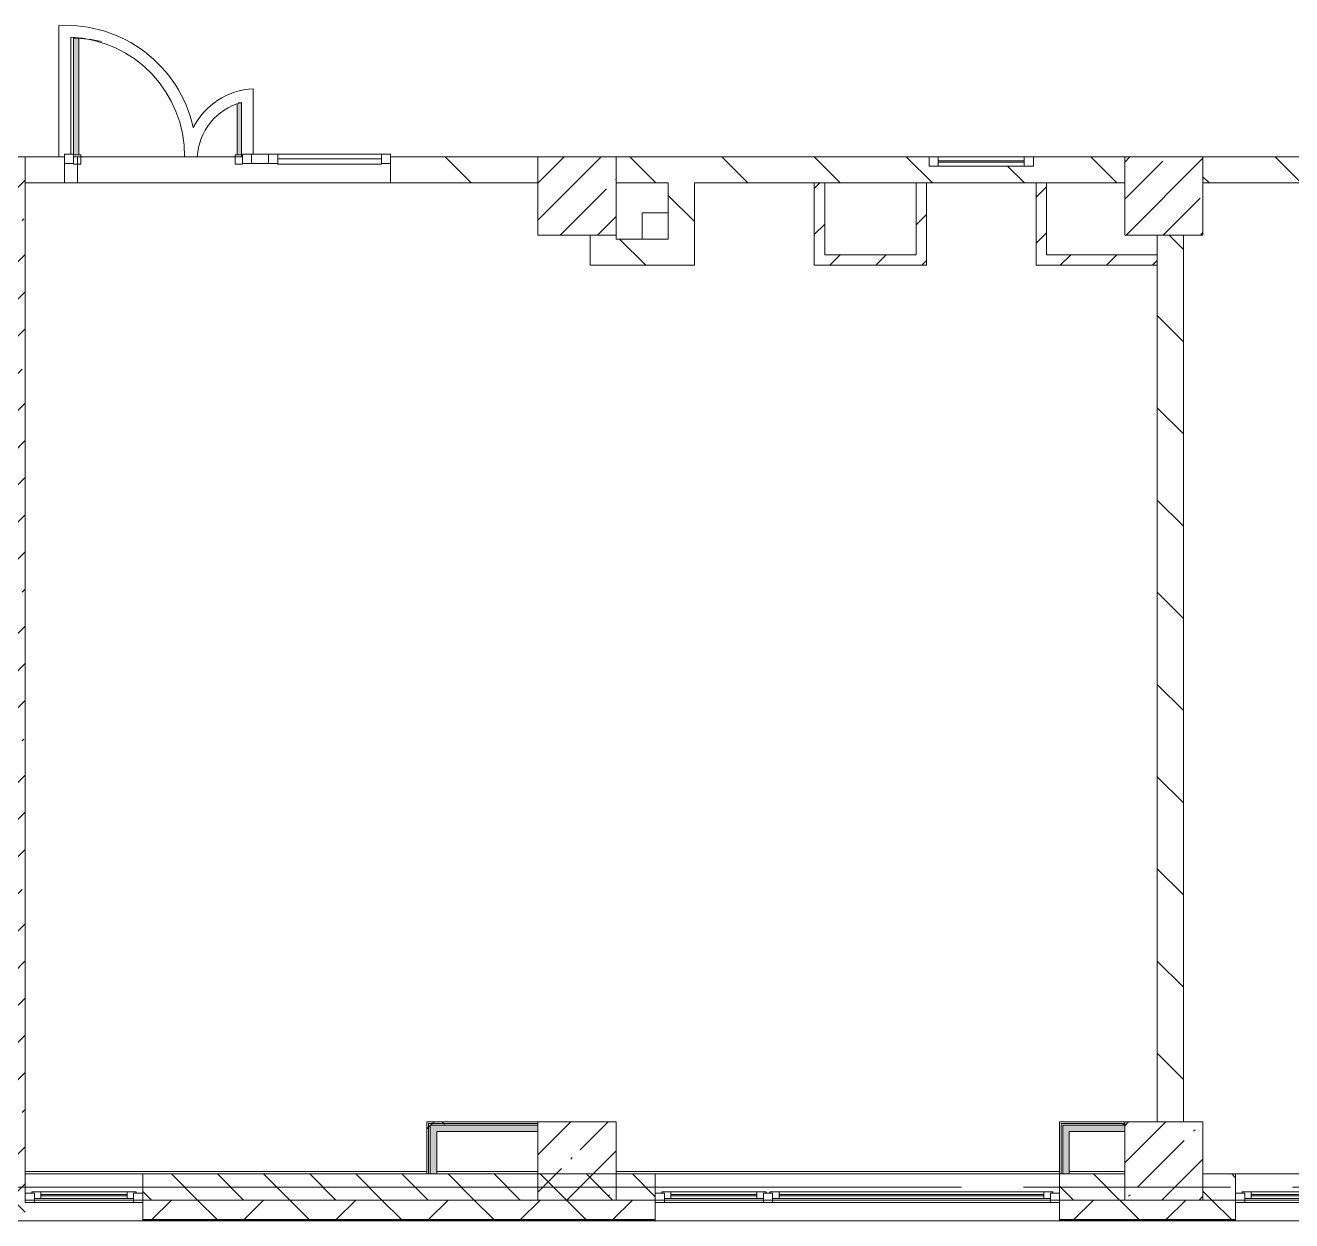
# Model space of a CAD drawing. Header units: millimetres. Extents: x 81663 to 277412, y -8553 to 29000.
# Drawn here: x 151958 to 161668, y -258 to 8909 of the extents above; entities that cross this region are included whole.
import ezdxf

# ---------------------------------------------------------------- set-up
doc = ezdxf.new("R2010")
doc.units = ezdxf.units.MM
doc.linetypes.add('Осевая', pattern=[3175, 635, -476.25, 1587.5, -476.25])
for name, color, linetype, lineweight, true_color in [('A-DETL-GENF-5', 7, 'Continuous', 5, 0xaaaaaa), ('A-DOOR-2', 7, 'Continuous', 5, 0xe2e2e2), ('A-DOOR-3', 7, 'Continuous', 5, 0xaaaaaa), ('A-FLOR-2', 7, 'Continuous', 5, 0xaaaaaa), ('I-WALL-2', 7, 'Continuous', 9, 0xe7e7e7)]:
    doc.layers.add(name, color=color, linetype=linetype, lineweight=lineweight, true_color=true_color)
for name, color, linetype, lineweight in [('A-GLAZ-2', 7, 'Continuous', 5), ('A-GLAZ-CURT-2', 7, 'Continuous', 5), ('A-GLAZ-CWMG-2', 7, 'Continuous', 5), ('A-WALL', 7, 'Continuous', 9), ('A-WALL-4', 7, 'Continuous', 5), ('I-WALL-3', 7, 'Continuous', 5), ('S-COLS-1', 7, 'Continuous', 5), ('Оси', 7, 'Continuous', 9), ('Оси-2', 7, 'Осевая', 9)]:
    doc.layers.add(name, color=color, linetype=linetype, lineweight=lineweight)
pattern_1 = [(135, (148228.23, 0), (-353.553, -353.553), [])]
pattern_2 = [(45, (148228.23, 0), (-285.123, 285.123), []), (45, (148513.35, 0), (-285.123, 285.123), [504.031, -100.806, 16.764, -84.042])]
pattern_3 = [(45, (148228.23, 0), (-176.7767, 176.7767), [])]
pattern_4 = [(135, (148228.23, 0), (-176.7767, -176.7767), [])]
pattern_5 = [(45, (148228.2, 0), (-530.33, 530.33), []), (135, (148228.2, 0), (-530.33, -530.33), [])]

# ---------------------------------------------------------------- blocks, each defined once
blk = doc.blocks.new('120_Окно_СКБ_2Ст - 120_Окно_СКБ_2Ст 3100х2500 _мал_створка слева_ 2-22446355-2_5_3_птичка')
at = {"layer": 'A-GLAZ-2'}
for p, q in [((-1550, -127), (-1550, -57)), ((-1550, -57), (-1480, -57)), ((1550, -57), (-1550, -57)), ((-1480, -57), (-1480, -127)), ((650, -87), (-1480, -87)), ((-1480, -87), (-1480, -127)), ((-1430, -137), (-1430, -87)), ((600, -137), (600, -87)), ((650, -127), (650, -57)), ((650, -57), (720, -57)), ((650, -127), (650, -87)), ((720, -57), (720, -127)), ((1480, -87), (720, -87)), ((720, -87), (720, -127)), ((770, -137), (770, -87)), ((1430, -137), (1430, -87)), ((1480, -127), (1480, -57)), ((1480, -57), (1550, -57)), ((1480, -127), (1480, -87)), ((1550, -57), (1550, -127)), ((-1480, -127), (-1550, -127)), ((-1550, -127), (-1500, -127)), ((-1480, -127), (-1500, -127)), ((-1500, -127), (-1500, -137)), ((-1500, -137), (670, -137)), ((670, -137), (-1500, -137)), ((-1430, -107), (600, -107)), ((600, -117), (-1430, -117)), ((720, -127), (650, -127)), ((670, -127), (650, -127)), ((670, -127), (700, -127)), ((670, -137), (670, -127)), ((720, -127), (700, -127)), ((700, -127), (700, -137)), ((700, -137), (1500, -137)), ((1500, -137), (700, -137)), ((770, -107), (1430, -107)), ((1430, -117), (770, -117)), ((1550, -127), (1480, -127)), ((1500, -127), (1480, -127)), ((1500, -127), (1550, -127)), ((1500, -137), (1500, -127))]:
    blk.add_line(p, q, dxfattribs=at)
blk = doc.blocks.new('120_Окно_СКБ_1Ст - 120_Окно_СКБ_1Ст 900х2500_h_-22445987-2_5_3_птичка')
at = {"layer": 'A-GLAZ-2'}
for p, q in [((-450, -127), (-450, -57)), ((-450, -57), (-380, -57)), ((450, -57), (-450, -57)), ((-380, -57), (-380, -127)), ((380, -87), (-380, -87)), ((-380, -87), (-380, -127)), ((-330, -137), (-330, -87)), ((330, -137), (330, -87)), ((380, -127), (380, -57)), ((380, -57), (450, -57)), ((380, -127), (380, -87)), ((450, -57), (450, -127)), ((-380, -127), (-450, -127)), ((-450, -127), (-400, -127)), ((-380, -127), (-400, -127)), ((-400, -127), (-400, -137)), ((-400, -137), (400, -137)), ((400, -137), (-400, -137)), ((-330, -107), (330, -107)), ((330, -117), (-330, -117)), ((450, -127), (380, -127)), ((400, -127), (380, -127)), ((400, -127), (450, -127)), ((400, -137), (400, -127))]:
    blk.add_line(p, q, dxfattribs=at)
blk = doc.blocks.new('BSC_Колонна _Прямоугольная - 600х600-V114-2_5_3_птичка')
at = {"layer": 'S-COLS-1'}
h = blk.add_hatch(dxfattribs=at)
h.set_pattern_fill('FP_142', color=256, style=0, pattern_type=2)
h.set_pattern_definition([(45, (-7960, -7600), (-285.123, 285.123), []), (45, (-7674.88, -7600), (-285.123, 285.123), [504.031, -100.806, 16.764, -84.042])])
h.paths.add_polyline_path([(-300, -300), (300, -300), (300, 300), (-300, 300), (-300, 150.3)])
for p, q in [((300, 300), (-300, 300)), ((-300, 300), (-300, -300)), ((300, -300), (300, 300)), ((-300, -300), (300, -300))]:
    blk.add_line(p, q, dxfattribs=at)
blk = doc.blocks.new('BSC_Колонна _Прямоугольная - 600х600-20441433-2_5_3_птичка')
at = {"layer": 'S-COLS-1'}
h = blk.add_hatch(dxfattribs=at)
h.set_pattern_fill('FP_150', color=256, style=0, pattern_type=2)
h.set_pattern_definition([(45, (-12460, -7600), (-285.123, 285.123), []), (45, (-12174.88, -7600), (-285.123, 285.123), [504.031, -100.806, 16.764, -84.042])])
h.paths.add_polyline_path([(-300, -300), (300, -300), (300, 300), (-300, 300), (-300, 150.3)])
for p, q in [((300, 300), (-300, 300)), ((-300, 300), (-300, -300)), ((300, -300), (300, 300)), ((-300, -300), (300, -300))]:
    blk.add_line(p, q, dxfattribs=at)
blk = doc.blocks.new('120_Окно_СКБ_1Ст - 120_Окно_СКБ_1Ст 400х800 EI30-24230873-2_5_3_птичка')
at = {"layer": 'A-GLAZ-2'}
for p, q in [((-400, 30), (-400, 100)), ((-400, 100), (-330, 100)), ((400, 100), (-400, 100)), ((-330, 100), (-330, 30)), ((330, 30), (330, 100)), ((330, 100), (400, 100)), ((400, 100), (400, 30)), ((-330, 30), (-400, 30)), ((-400, 30), (400, 30)), ((330, 70), (-330, 70)), ((330, 60), (-330, 60)), ((400, 30), (330, 30))]:
    blk.add_line(p, q, dxfattribs=at)
blk = doc.blocks.new('Прямоугольный импост - 50 x 70 мм-31700031-2_5_3_птичка')
at = {"layer": 'A-GLAZ-CWMG-2'}
for p, q in [((-70, 35), (0, 35)), ((-70, -35), (-70, 35)), ((0, 35), (0, -35)), ((0, -35), (-70, -35))]:
    blk.add_line(p, q, dxfattribs=at)
blk = doc.blocks.new('Дверь_Витражная_остекление_ - ДВН_ДАО_Главный вход_1200 в свету-31742133-2_5_3_птичка')
at = {"layer": 'A-DOOR-2'}
for points in [[(-607.5, 30), (-607.5, 925), (-647.5, 922.4), (-647.5, 30)], [(639.5, 30), (639.5, 430), (633.2, 430), (607.5, 421), (607.5, 30)]]:
    blk.add_hatch(color=256, dxfattribs=at).paths.add_polyline_path(points)
at = {"layer": 'A-DETL-GENF-5'}
for p, q in [((-607.5, 925), (-647.5, 925)), ((-647.5, 925), (-647.5, 35)), ((-607.5, 30), (-607.5, 925)), ((607.5, 421), (607.5, 30)), ((640, 430), (633.2, 430)), ((-647.5, 30), (-607.5, 30)), ((-592.5, 30), (-647.5, 30)), ((-592.5, -40), (-592.5, 30)), ((592.5, -40), (592.5, 30)), ((592.5, 30), (639.5, 30)), ((607.5, 30), (639.5, 30)), ((-647.5, -40), (-592.5, -40)), ((647.5, -40), (592.5, -40))]:
    blk.add_line(p, q, dxfattribs=at)
at = {"layer": 'A-DOOR-3'}
blk.add_line((-647.5, 925), (-647.5, 35), dxfattribs=at)
for centre, radius, start, end in [((-647.5, 30), 895, 76.18663, 90), ((647.5, 30), 400, 91.06003, 94.89795)]:
    blk.add_arc(centre, radius, start, end, dxfattribs=at)
blk = doc.blocks.new('Системная панель - Стемалит - 40мм-32257327-2_5_3_птичка')
at = {"layer": 'A-GLAZ-CURT-2'}
for p, q in [((65, 35), (-65, 35)), ((-65, 35), (-65, -35)), ((65, -35), (65, 35)), ((-65, -35), (65, -35))]:
    blk.add_line(p, q, dxfattribs=at)
blk = doc.blocks.new('Прямоугольный импост - 50 x 70 мм-31687886-2_5_3_птичка')
at = {"layer": 'A-GLAZ-CWMG-2'}
for p, q in [((-35, 35), (35, 35)), ((-35, -35), (-35, 35)), ((35, 35), (35, -35)), ((35, -35), (-35, -35))]:
    blk.add_line(p, q, dxfattribs=at)
blk = doc.blocks.new('Прямоугольный импост - 50 x 70 мм-31701779-2_5_3_птичка')
at = {"layer": 'A-GLAZ-CWMG-2'}
for p, q in [((0, 35), (-70, 35)), ((-70, 35), (-70, -35)), ((0, -35), (0, 35)), ((-70, -35), (0, -35))]:
    blk.add_line(p, q, dxfattribs=at)
blk = doc.blocks.new('Системная панель - Стекло - 40мм-32257331-2_5_3_птичка')
at = {"layer": 'A-GLAZ-CURT-2'}
for p, q in [((397.5, 0), (-397.5, 0)), ((-397.5, 0), (-397.5, -40)), ((397.5, -40), (397.5, 0)), ((-397.5, -40), (397.5, -40))]:
    blk.add_line(p, q, dxfattribs=at)
blk = doc.blocks.new('Прямоугольный импост - 50 x 70 мм-31702100-2_5_3_птичка')
at = {"layer": 'A-GLAZ-CWMG-2'}
for p, q in [((-35, 35), (35, 35)), ((-35, -35), (-35, 35)), ((35, 35), (35, -35)), ((35, -35), (-35, -35))]:
    blk.add_line(p, q, dxfattribs=at)
blk = doc.blocks.new('Прямоугольный импост - 50 x 70 мм-31720914-2_5_3_птичка')
at = {"layer": 'A-GLAZ-CWMG-2'}
blk.add_line((6460, 7920), (5665, 7920), dxfattribs=at)

msp = doc.modelspace()

# ---------------------------------------------------------------- hatches: boundary and pattern name
at = {"layer": 'A-WALL-4'}
h = msp.add_hatch(dxfattribs=at)
h.set_pattern_fill('FP_58', color=256, style=0, pattern_type=2)
h.set_pattern_definition(pattern_4)
h.paths.add_polyline_path([(152858.2, -100), (156788.2, -100), (156788.2, 100), (152858.2, 100)])
h.paths.add_polyline_path([(160070.3, -100), (160388.2, -100), (160388.2, 100), (159888.2, 100), (159888.2, -100)])
h = msp.add_hatch(dxfattribs=at)
h.set_pattern_fill('FP_58', color=256, style=0, pattern_type=2)
h.set_pattern_definition(pattern_4)
h.paths.add_polyline_path([(164707.9, -100), (164888.2, -100), (164888.2, 100), (164338.2, 100), (164338.2, -100)])
h.paths.add_polyline_path([(161238.2, -100), (161238.2, 100), (160988.2, 100), (160988.2, -100), (160997.8, -100)])
h = msp.add_hatch(dxfattribs=at)
h.set_pattern_fill('FP_48', color=256, style=0, pattern_type=2)
h.set_pattern_definition([(45, (148228.23, 0), (-353.5534, 353.5534), []), (135, (148228.23, 0), (-353.5534, -353.5534), [])])
h.paths.add_polyline_path([(223928.2, -250), (223928.2, -100), (219788.2, -100), (219788.2, -250), (223141.7, -250)])
h.paths.add_polyline_path([(217576.5, -250), (218888.2, -250), (218888.2, -100), (215288.2, -100), (215288.2, -250), (215721.5, -250)])
h.paths.add_polyline_path([(210156.4, -250), (210288.2, -250), (210288.2, -100), (209138.2, -100), (209138.2, -250), (209228.9, -250)])
h.paths.add_polyline_path([(205138.2, -250), (205388.2, -250), (205388.2, -100), (204638.2, -100), (204638.2, -250), (205055, -250)])
h.paths.add_polyline_path([(207038.2, -250), (207038.2, -100), (206288.2, -100), (206288.2, -250), (206446.3, -250)])
h.paths.add_polyline_path([(213388.2, -250), (214388.2, -250), (214388.2, -100), (213388.2, -100)])
h.paths.add_polyline_path([(201538.2, -250), (201538.2, -100), (200138.2, -100), (200138.2, -250), (200881.2, -250)])
h.paths.add_polyline_path([(197038.2, -250), (197038.2, -100), (195638.2, -100), (195638.2, -250), (196243.6, -250)])
h.paths.add_polyline_path([(193461, -250), (193538.2, -250), (193538.2, -100), (193164.6, -100), (193164.6, -250)])
h.paths.add_polyline_path([(191638.2, -250), (192264.6, -250), (192264.6, -100), (190888.2, -100), (190888.2, -250), (191606, -250)])
h.paths.add_polyline_path([(184118.2, -250), (184118.2, -100), (182998.2, -100), (182998.2, -250), (183722.1, -250)])
h.paths.add_polyline_path([(187268.2, -250), (187788.2, -250), (187788.2, -100), (186218.2, -100), (186218.2, -250), (186968.4, -250)])
h.paths.add_polyline_path([(181403.3, -250), (182098.2, -250), (182098.2, -100), (181238.2, -100), (181238.2, -250)])
h.paths.add_polyline_path([(179084.5, -250), (179138.2, -250), (179138.2, -100), (177438, -100), (177438, -250), (178620.7, -250)])
h.paths.add_polyline_path([(170273, -250), (170938.2, -250), (170938.2, -100), (169838.2, -100), (169838.2, -250)])
h.paths.add_polyline_path([(164707.9, -250), (165488.2, -250), (165488.2, -100), (164338.2, -100), (164338.2, -250)])
h.paths.add_polyline_path([(166388.2, -250), (167038.2, -250), (167038.2, -100), (166388.2, -100)])
h.paths.add_polyline_path([(173038.2, -250), (174638, -250), (174638, -100), (173038.2, -100)])
h.paths.add_polyline_path([(156788.2, -250), (156788.2, -100), (152858.2, -100), (152858.2, -250), (156360.2, -250)])
h.paths.add_polyline_path([(150795.1, -250), (151958.2, -250), (151958.2, -100), (147968.2, -100), (147968.2, -250), (148940.1, -250)])
h.paths.add_polyline_path([(159888.2, -250), (161238.2, -250), (161238.2, -100), (159888.2, -100)])
at = {"layer": 'I-WALL-2'}
for points in [[(155888.2, 425), (155888.2, 475), (155063.2, 475), (155063.2, 425), (155432.7, 425)], [(155113.2, 100), (155113.2, 425), (155063.2, 425), (155063.2, 100)], [(160388.2, 425), (160388.2, 475), (159913.2, 475), (159913.2, 425), (160070.3, 425)], [(159963.2, 100), (159963.2, 425), (159913.2, 425), (159913.2, 100)]]:
    msp.add_hatch(color=256, dxfattribs=at).paths.add_polyline_path(points)
at = {"layer": 'I-WALL-3'}
h = msp.add_hatch(dxfattribs=at)
h.set_pattern_fill('FP_56', color=256, style=0, pattern_type=2)
h.set_pattern_definition(pattern_2)
h.paths.add_polyline_path([(151738.2, -100), (151958.2, -100), (151958.2, 7900), (151738.2, 7900), (151738.2, 120)])
h = msp.add_hatch(dxfattribs=at)
h.set_pattern_fill('FP_59', color=256, style=0, pattern_type=2)
h.set_pattern_definition(pattern_1)
h.paths.add_polyline_path([(158215.3, 7700), (160388.2, 7700), (160388.2, 7900), (159688.2, 7900), (159688.2, 7830), (158888.2, 7830), (158888.2, 7900), (156488.2, 7900), (156488.2, 7700), (157287.7, 7700)])
h.paths.add_polyline_path([(160997.8, 7700), (161788.1, 7700), (161788.1, 7900), (160988.2, 7900), (160988.2, 7700)])
h.paths.add_polyline_path([(154758.2, 7700), (155888.2, 7700), (155888.2, 7900), (154758.2, 7900), (154758.2, 7750.3)])
h.paths.add_polyline_path([(164888.2, 7700), (164888.2, 7900), (163228.1, 7900), (163228.1, 7700), (164388.2, 7700)])
h.paths.add_polyline_path([(151958.2, 7700), (152258.2, 7700), (152258.2, 7900), (151958.2, 7900), (151958.2, 7750.3)])
h = msp.add_hatch(dxfattribs=at)
h.set_pattern_fill('FP_59', color=256, style=0, pattern_type=2)
h.set_pattern_definition(pattern_1)
h.paths.add_polyline_path([(157088.2, 7070), (157088.2, 7700), (156888.2, 7700), (156888.2, 7070)])
h = msp.add_hatch(dxfattribs=at)
h.set_pattern_fill('FP_60', color=256, style=0, pattern_type=2)
h.set_pattern_definition(pattern_3)
h.paths.add_polyline_path([(158088.2, 7070), (158088.2, 7700), (158008.2, 7700), (158008.2, 7070)])
h = msp.add_hatch(dxfattribs=at)
h.set_pattern_fill('FP_60', color=256, style=0, pattern_type=2)
h.set_pattern_definition(pattern_3)
h.paths.add_polyline_path([(158868.2, 7150), (158868.2, 7700), (158788.2, 7700), (158788.2, 7150)])
h = msp.add_hatch(dxfattribs=at)
h.set_pattern_fill('FP_60', color=256, style=0, pattern_type=2)
h.set_pattern_definition(pattern_3)
h.paths.add_polyline_path([(159788.2, 7070), (159788.2, 7700), (159708.2, 7700), (159708.2, 7070)])
h = msp.add_hatch(dxfattribs=at)
h.set_pattern_fill('FP_59', color=256, style=0, pattern_type=2)
h.set_pattern_definition(pattern_1)
h.paths.add_polyline_path([(156360.2, 7070), (156488.2, 7070), (156488.2, 7300), (156288.2, 7300), (156288.2, 7070)])
h = msp.add_hatch(dxfattribs=at)
h.set_pattern_fill('FP_59', color=256, style=0, pattern_type=2)
h.set_pattern_definition(pattern_1)
h.paths.add_polyline_path([(160638.2, 500), (160838.2, 500), (160838.2, 7300), (160638.2, 7300), (160638.2, 808.9)])
h = msp.add_hatch(dxfattribs=at)
h.set_pattern_fill('FP_59', color=256, style=0, pattern_type=2)
h.set_pattern_definition(pattern_1)
h.paths.add_polyline_path([(156888.2, 7070), (156888.2, 7270), (156488.2, 7270), (156488.2, 7070)])
h = msp.add_hatch(dxfattribs=at)
h.set_pattern_fill('FP_60', color=256, style=0, pattern_type=2)
h.set_pattern_definition(pattern_3)
h.paths.add_polyline_path([(158088.2, 7070), (158868.2, 7070), (158868.2, 7150), (158088.2, 7150)])
h = msp.add_hatch(dxfattribs=at)
h.set_pattern_fill('FP_60', color=256, style=0, pattern_type=2)
h.set_pattern_definition(pattern_3)
h.paths.add_polyline_path([(160638.2, 7070), (160638.2, 7150), (159788.2, 7150), (159788.2, 7070), (160070.3, 7070)])
h = msp.add_hatch(dxfattribs=at)
h.set_pattern_fill('FP_160', color=256, style=0, pattern_type=2)
h.set_pattern_definition(pattern_5)
h.paths.add_polyline_path([(155888.2, 487.5), (155888.2, 500), (155038.2, 500), (155038.2, 487.5), (155432.7, 487.5)])
h = msp.add_hatch(dxfattribs=at)
h.set_pattern_fill('FP_160', color=256, style=0, pattern_type=2)
h.set_pattern_definition(pattern_5)
h.paths.add_polyline_path([(155050.7, 100), (155050.7, 487.5), (155038.2, 487.5), (155038.2, 100)])
h = msp.add_hatch(dxfattribs=at)
h.set_pattern_fill('FP_160', color=256, style=0, pattern_type=2)
h.set_pattern_definition(pattern_5)
h.paths.add_polyline_path([(155888.2, 475), (155888.2, 487.5), (155050.7, 487.5), (155050.7, 475), (155432.7, 475)])
h = msp.add_hatch(dxfattribs=at)
h.set_pattern_fill('FP_160', color=256, style=0, pattern_type=2)
h.set_pattern_definition(pattern_5)
h.paths.add_polyline_path([(160388.2, 487.5), (160388.2, 500), (159888.2, 500), (159888.2, 487.5), (160070.3, 487.5)])
h = msp.add_hatch(dxfattribs=at)
h.set_pattern_fill('FP_160', color=256, style=0, pattern_type=2)
h.set_pattern_definition(pattern_5)
h.paths.add_polyline_path([(160388.2, 475), (160388.2, 487.5), (159900.7, 487.5), (159900.7, 475), (160070.3, 475)])
h = msp.add_hatch(dxfattribs=at)
h.set_pattern_fill('FP_160', color=256, style=0, pattern_type=2)
h.set_pattern_definition(pattern_5)
h.paths.add_polyline_path([(155050.7, 100), (155063.2, 100), (155063.2, 475), (155050.7, 475), (155050.7, 230.5)])
at = {"layer": 'S-COLS-1'}
h = msp.add_hatch(dxfattribs=at)
h.set_pattern_fill('FP_56', color=256, style=0, pattern_type=2)
h.set_pattern_definition(pattern_2)
h.paths.add_polyline_path([(156488.2, -100), (156488.2, 500), (155888.2, 500), (155888.2, -100), (156360.2, -100)])
h = msp.add_hatch(dxfattribs=at)
h.set_pattern_fill('FP_56', color=256, style=0, pattern_type=2)
h.set_pattern_definition(pattern_2)
h.paths.add_polyline_path([(160388.2, -100), (160988.2, -100), (160988.2, 500), (160388.2, 500), (160388.2, 230.5)])

# ---------------------------------------------------------------- linework, layer by layer
at = {"layer": 'A-FLOR-2'}
for p, q in [((152216.3, 8907.6), (152216.3, 7900)), ((152306.3, 7920), (152306.3, 8818.2)), ((153705.2, 7920), (153705.2, 8421.4)), ((153615.2, 8317.2), (153615.2, 7903)), ((152328.2, 7900), (153276.8, 7900)), ((152358.2, 7900), (152358.2, 7700)), ((153615.2, 7903), (153623.2, 7903)), ((156688.2, 7470), (156888.2, 7470)), ((156688.2, 7270), (156688.2, 7470))]:
    msp.add_line(p, q, dxfattribs=at)
for centre, radius, start, end in [((152268.8, 7909), 1000, 12.44956, 93.01125), ((152268.8, 7909), 910, 359.43333, 87.64026), ((153730.2, 7878), 544, 92.63401, 153.04618), ((153730.2, 7878), 454, 104.67311, 177.22246)]:
    msp.add_arc(centre, radius, start, end, dxfattribs=at)
at = {"layer": 'A-WALL'}
for p, q in [((151958.2, 7900), (151958.2, 7700)), ((158868.2, 7700), (158788.2, 7700)), ((160638.2, 7070), (160638.2, 7150)), ((155050.7, 487.5), (155888.2, 487.5)), ((155050.7, 100), (155050.7, 487.5)), ((159900.7, 487.5), (160388.2, 487.5)), ((159900.7, 100), (159900.7, 487.5)), ((155063.2, 475), (155888.2, 475)), ((155063.2, 100), (155063.2, 475)), ((159913.2, 475), (160388.2, 475)), ((159913.2, 100), (159913.2, 475)), ((152858.2, -100), (156788.2, -100)), ((159888.2, -100), (160388.2, -100)), ((160988.2, -100), (161238.2, -100)), ((152858.2, -250), (156788.2, -250)), ((152858.2, -253), (156788.2, -253)), ((159888.2, -250), (161238.2, -250)), ((159888.2, -253), (161238.2, -253))]:
    msp.add_line(p, q, dxfattribs=at)
at = {"layer": 'A-WALL-4'}
for p, q in [((160388.2, 100), (151958.2, 100)), ((152858.2, 100), (152858.2, -258)), ((156788.2, -258), (156788.2, 100)), ((159888.2, 100), (159888.2, -258)), ((160388.2, -100), (160388.2, 100)), ((160988.2, 100), (160988.2, -100)), ((160988.2, 100), (164888.2, 100)), ((161238.2, -258), (161238.2, 100)), ((160388.2, -100), (165488.2, -100)), ((147960.2, -258), (166388.2, -258))]:
    msp.add_line(p, q, dxfattribs=at)
at = {"layer": 'I-WALL-3'}
for p, q in [((152258.2, 7900), (151568.2, 7900)), ((152258.2, 7700), (152258.2, 7900)), ((153276.8, 7900), (153623.2, 7900)), ((155888.2, 7900), (154758.2, 7900)), ((154758.2, 7900), (154758.2, 7700)), ((158888.2, 7900), (156488.2, 7900)), ((160388.2, 7900), (159688.2, 7900)), ((161788.1, 7900), (160988.2, 7900)), ((155888.2, 7700), (151958.2, 7700)), ((151958.2, -100), (151958.2, 7700)), ((156488.2, 7700), (156888.2, 7700)), ((156888.2, 7700), (156888.2, 7270)), ((157088.2, 7700), (158788.2, 7700)), ((157088.2, 7070), (157088.2, 7700)), ((158008.2, 7700), (158008.2, 7070)), ((158088.2, 7150), (158088.2, 7700)), ((158788.2, 7700), (158788.2, 7150)), ((158868.2, 7700), (160388.2, 7700)), ((158868.2, 7070), (158868.2, 7700)), ((159708.2, 7700), (159708.2, 7070)), ((159788.2, 7150), (159788.2, 7700)), ((164308.2, 7700), (160988.2, 7700)), ((156288.2, 7300), (156288.2, 7070)), ((156488.2, 7270), (156488.2, 7300)), ((160638.2, 7300), (160638.2, 7150)), ((160838.2, 500), (160838.2, 7300)), ((156888.2, 7270), (156488.2, 7270)), ((158788.2, 7150), (158088.2, 7150)), ((160638.2, 7150), (159788.2, 7150)), ((156288.2, 7070), (157088.2, 7070)), ((158008.2, 7070), (158868.2, 7070)), ((159708.2, 7070), (160638.2, 7070)), ((160638.2, 7070), (160638.2, 500)), ((155888.2, 500), (155038.2, 500)), ((155038.2, 500), (155038.2, 100)), ((155888.2, 425), (155888.2, 500)), ((160388.2, 500), (159888.2, 500)), ((159888.2, 500), (159888.2, 100)), ((160388.2, 425), (160388.2, 500)), ((160638.2, 500), (160838.2, 500)), ((155113.2, 425), (155888.2, 425)), ((155113.2, 100), (155113.2, 425)), ((159963.2, 425), (160388.2, 425)), ((159963.2, 100), (159963.2, 425)), ((151958.2, 120), (155038.2, 120)), ((155113.2, 120), (155888.2, 120)), ((156488.2, 120), (159888.2, 120)), ((159963.2, 120), (160388.2, 120)), ((151958.2, -100), (152858.2, -100)), ((159888.2, -100), (156788.2, -100))]:
    msp.add_line(p, q, dxfattribs=at)
at = {"layer": 'S-COLS-1'}
for p, q in [((156488.2, 500), (155888.2, 500)), ((155888.2, 500), (155888.2, -100)), ((156488.2, -100), (156488.2, 500)), ((160988.2, 500), (160388.2, 500)), ((160388.2, 500), (160388.2, -100)), ((160988.2, -100), (160988.2, 500)), ((155888.2, -100), (156488.2, -100)), ((160388.2, -100), (160988.2, -100))]:
    msp.add_line(p, q, dxfattribs=at)
at = {"layer": 'Оси'}
msp.add_line((146000.7, 0), (158500.7, 0), dxfattribs=at)
at = {"layer": 'Оси-2'}
msp.add_line((158500.7, 0), (174218.2, 0), dxfattribs=at)

# ---------------------------------------------------------------- block references
at = {"layer": 'A-DOOR-3'}
msp.add_blockref('Дверь_Витражная_остекление_ - ДВН_ДАО_Главный вход_1200 в свету-31742133-2_5_3_птичка', (152975.7, 7885), dxfattribs=at)
at = {"layer": 'A-GLAZ-2'}
msp.add_blockref('120_Окно_СКБ_1Ст - 120_Окно_СКБ_1Ст 400х800 EI30-24230873-2_5_3_птичка', (159288.2, 7800), dxfattribs=at)
at = {"layer": 'A-GLAZ-2', "rotation": 180}
for name, p in [('120_Окно_СКБ_1Ст - 120_Окно_СКБ_1Ст 900х2500_h_-22445987-2_5_3_птичка', (152408.2, -175)), ('120_Окно_СКБ_2Ст - 120_Окно_СКБ_2Ст 3100х2500 _мал_створка слева_ 2-22446355-2_5_3_птичка', (158338.2, -175)), ('120_Окно_СКБ_2Ст - 120_Окно_СКБ_2Ст 3100х2500 _мал_створка слева_ 2-22446355-2_5_3_птичка', (162788.2, -175))]:
    msp.add_blockref(name, p, dxfattribs=at)
at = {"layer": 'A-GLAZ-CURT-2'}
for name, p in [('Системная панель - Стемалит - 40мм-32257327-2_5_3_птичка', (153758.2, 7885)), ('Системная панель - Стекло - 40мм-32257331-2_5_3_птичка', (154290.7, 7885))]:
    msp.add_blockref(name, p, dxfattribs=at)
at = {"layer": 'A-GLAZ-CWMG-2', "rotation": 180}
msp.add_blockref('Прямоугольный импост - 50 x 70 мм-31701779-2_5_3_птичка', (152258.2, 7885), dxfattribs=at)
at = {"layer": 'A-GLAZ-CWMG-2', "extrusion": (0, 0, -1), "rotation": 180}
for name, p in [('Прямоугольный импост - 50 x 70 мм-31687886-2_5_3_птичка', (-153658.2, 7885)), ('Прямоугольный импост - 50 x 70 мм-31702100-2_5_3_птичка', (-153858.2, 7885)), ('Прямоугольный импост - 50 x 70 мм-31700031-2_5_3_птичка', (-154758.2, 7885))]:
    msp.add_blockref(name, p, dxfattribs=at)
at = {"layer": 'A-GLAZ-CWMG-2'}
msp.add_blockref('Прямоугольный импост - 50 x 70 мм-31720914-2_5_3_птичка', (148228.2, 0), dxfattribs=at)
at = {"layer": 'S-COLS-1'}
for name, p in [('BSC_Колонна _Прямоугольная - 600х600-V114-2_5_3_птичка', (156188.2, 7600)), ('BSC_Колонна _Прямоугольная - 600х600-20441433-2_5_3_птичка', (160688.2, 7600))]:
    msp.add_blockref(name, p, dxfattribs=at)

doc.saveas('drawing.dxf')
